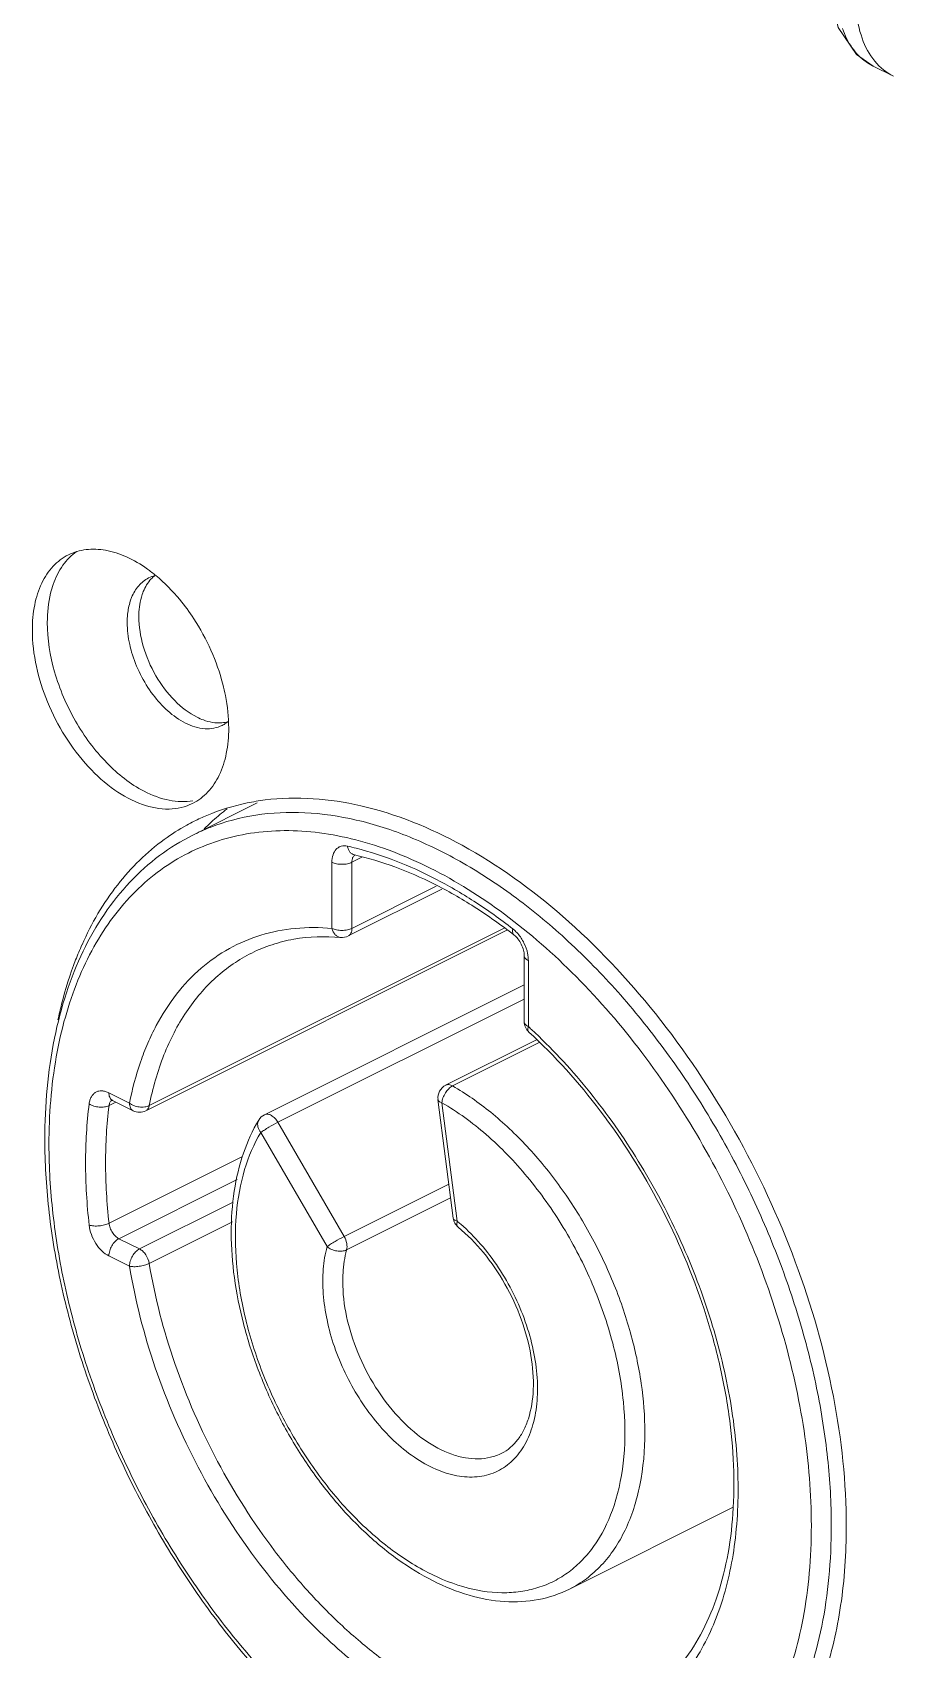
# Model space of a CAD drawing. Header units: millimetres. Extents: x 1177 to 4147, y 93 to 2194.
# Drawn here: x 3215.27 to 3228.07, y 792.68 to 816.72 of the extents above; entities that cross this region are included whole.
import ezdxf

# ---------------------------------------------------------------- set-up
doc = ezdxf.new("R2010")
doc.units = ezdxf.units.MM
doc.header["$LTSCALE"] = 0.1
doc.layers.get('0').update_dxf_attribs({"lineweight": 13})

# ---------------------------------------------------------------- blocks, each defined once
blk = doc.blocks.new('01')
for p, q in [((3539.455, 748.718), (3539.805, 748.475)), ((3539.794, 748.481), (3540.243, 748.256)), ((3525.356, 732.143), (3526.724, 732.827)), ((3528.312, 730.163), (3528.312, 731.567)), ((3528.947, 731.672), (3528.737, 731.567)), ((3528.737, 730.163), (3528.737, 731.567)), ((3528.79, 731.721), (3528.787, 731.722)), ((3530.649, 730.996), (3528.659, 730.001)), ((3530.526, 731.058), (3528.737, 730.163)), ((3524.432, 726.399), (3531.969, 730.168)), ((3524.359, 726.291), (3532.03, 730.126)), ((3528.498, 729.97), (3528.498, 729.97)), ((3532.397, 729.587), (3532.397, 728.183)), ((3532.484, 729.481), (3532.484, 728.077)), ((3526.881, 726.205), (3532.397, 728.963)), ((3527.165, 726.045), (3532.397, 728.661)), ((3532.655, 727.796), (3530.728, 726.833)), ((3532.714, 727.737), (3530.875, 726.818)), ((3523.576, 726.671), (3524.012, 726.453)), ((3523.578, 726.4), (3523.725, 726.473)), ((3523.654, 726.509), (3524.09, 726.291)), ((3530.565, 726.527), (3530.888, 724.011)), ((3530.65, 726.459), (3530.973, 723.943)), ((3526.758, 726.092), (3526.758, 726.092)), ((3528.572, 723.62), (3527.165, 726.045)), ((3528.209, 723.405), (3526.803, 725.831)), ((3526.413, 725.318), (3523.578, 723.901)), ((3526.303, 724.831), (3523.788, 723.573)), ((3530.795, 724.732), (3528.572, 723.62)), ((3526.217, 724.351), (3524.225, 723.355)), ((3530.833, 724.44), (3528.625, 723.336)), ((3526.197, 723.93), (3524.432, 723.047)), ((3524.225, 723.355), (3523.788, 723.573)), ((3524.012, 722.989), (3523.576, 723.207)), ((3533.361, 716.133), (3536.833, 717.869))]:
    blk.add_line(p, q)
blk.add_lwpolyline([(3538.885, 750.272), (3538.893, 750.041), (3539.064, 749.296), (3539.455, 748.718)])
for centre, radius, start, end in [((3540.286, 749.464), 1.1, 235.07, 243.3843), ((3524.718, 737.002), 0.672, 104.334, 116.4463), ((3525.669, 736.66), 1.705, 174.1601, 180.0597), ((3525.689, 735.064), 0.66, 296.5164, 303.9037), ((3525.683, 735.073), 0.67, 303.9196, 309.1157), ((3527.498, 728.043), 4.884, 97.1374, 101.6801), ((3528.939, 728.941), 4.72, 127.2111, 131.9476), ((3527.419, 728.374), 4.544, 118.8226, 125.9424), ((3527.402, 728.403), 4.51, 116.5575, 118.8094), ((3527.332, 728.191), 4.419, 111.2965, 116.5634), ((3529.054, 728.812), 4.892, 131.9406, 134.9509), ((3527.215, 725.504), 6.562, 75.7705, 77.4303), ((3528.867, 731.625), 0.117, 125.6645, 128.7643), ((3529.563, 726.893), 7.181, 155.9852, 158.7781), ((3528.525, 730.269), 0.3, 264.9367, 296.5695), ((3524.875, 719.735), 11.291, 47.1876, 47.6312), ((3530.863, 726.565), 0.3, 116.5672, 187.304), ((3523.706, 726.422), 0.116, 125.1706, 128.5357), ((3523.704, 726.61), 0.113, 234.0644, 243.4397), ((3526.9, 726.007), 0.165, 148.9485, 161.6522), ((3527.015, 725.937), 0.3, 116.5682, 148.8659), ((3528.629, 721.081), 3.699, 49.1326, 50.6805)]:
    blk.add_arc(centre, radius, start, end)
for points, knots in [([(3539.443, 749.889), (3539.443, 749.815), (3539.454, 749.536), (3539.505, 749.257), (3539.574, 749.063)], [0, 0, 0, 0, 0.264668, 1, 1, 1, 1]), ([(3539.657, 748.563), (3539.543, 748.642), (3539.334, 748.858), (3539.206, 749.126), (3539.156, 749.272)], [0, 0, 0, 0, 0.47508, 1, 1, 1, 1]), ([(3539.574, 749.063), (3539.636, 748.888), (3539.804, 748.566), (3540.089, 748.334), (3540.24, 748.258)], [0, 0, 0, 0, 0.522368, 1, 1, 1, 1]), ([(3521.949, 736.499), (3521.949, 736.678), (3521.978, 737.019), (3522.123, 737.487), (3522.367, 737.861), (3522.595, 738.034), (3522.715, 738.094)], [0, 0, 0, 0, 0.289434, 0.549661, 0.782893, 1, 1, 1, 1]), ([(3522.892, 738.169), (3522.778, 738.089), (3522.571, 737.876), (3522.442, 737.611), (3522.392, 737.467)], [0, 0, 0, 0, 0.476728, 1, 1, 1, 1]), ([(3522.715, 738.094), (3522.832, 738.152), (3523.096, 738.229), (3523.525, 738.208), (3523.971, 738.061), (3524.253, 737.893), (3524.393, 737.793)], [0, 0, 0, 0, 0.218537, 0.452393, 0.711656, 1, 1, 1, 1]), ([(3524.393, 737.793), (3524.454, 737.75), (3524.704, 737.556), (3524.927, 737.329), (3525.08, 737.143)], [0, 0, 0, 0, 0.238989, 1, 1, 1, 1]), ([(3522.392, 737.467), (3522.371, 737.407), (3522.294, 737.143), (3522.267, 736.867), (3522.267, 736.658)], [0, 0, 0, 0, 0.235186, 1, 1, 1, 1]), ([(3524.419, 737.604), (3524.339, 737.564), (3524.189, 737.445), (3524.095, 737.281), (3524.058, 737.191)], [0, 0, 0, 0, 0.478312, 1, 1, 1, 1]), ([(3524.547, 737.651), (3524.521, 737.631), (3524.419, 737.536), (3524.345, 737.413), (3524.305, 737.314)], [0, 0, 0, 0, 0.237875, 1, 1, 1, 1]), ([(3524.058, 737.191), (3524.047, 737.164), (3524.006, 737.048), (3523.982, 736.926), (3523.973, 736.833)], [0, 0, 0, 0, 0.237679, 1, 1, 1, 1]), ([(3524.305, 737.314), (3524.29, 737.275), (3524.232, 737.103), (3524.211, 736.92), (3524.211, 736.781)], [0, 0, 0, 0, 0.233286, 1, 1, 1, 1]), ([(3525.08, 737.143), (3525.187, 737.014), (3525.586, 736.47), (3525.868, 735.839), (3525.995, 735.348)], [0, 0, 0, 0, 0.247861, 1, 1, 1, 1]), ([(3524.211, 736.781), (3524.211, 736.57), (3524.284, 736.131), (3524.548, 735.52), (3524.937, 734.998), (3525.273, 734.735), (3525.449, 734.647)], [0, 0, 0, 0, 0.246794, 0.511785, 0.770324, 1, 1, 1, 1]), ([(3525.354, 732.817), (3525.2, 732.74), (3524.831, 732.657), (3524.247, 732.774), (3523.66, 733.095), (3522.904, 733.778), (3522.201, 734.915), (3521.949, 735.978), (3521.949, 736.499)], [0, 0, 0, 0, 0.090715, 0.191731, 0.308086, 0.439288, 0.725544, 1, 1, 1, 1]), ([(3525.361, 732.874), (3525.196, 732.845), (3524.829, 732.859), (3524.18, 733.107), (3523.471, 733.673), (3522.825, 734.55), (3522.387, 735.572), (3522.267, 736.305), (3522.267, 736.658)], [0, 0, 0, 0, 0.093547, 0.199568, 0.384098, 0.59109, 0.802817, 1, 1, 1, 1]), ([(3524.058, 736.03), (3524.043, 736.083), (3523.99, 736.289), (3523.964, 736.501), (3523.964, 736.658)], [0, 0, 0, 0, 0.261171, 1, 1, 1, 1]), ([(3525.201, 734.523), (3524.929, 734.659), (3524.445, 735.119), (3524.152, 735.705), (3524.058, 736.03)], [0, 0, 0, 0, 0.473032, 1, 1, 1, 1]), ([(3525.995, 735.348), (3526.016, 735.268), (3526.085, 734.961), (3526.12, 734.646), (3526.12, 734.413)], [0, 0, 0, 0, 0.26036, 1, 1, 1, 1]), ([(3525.449, 734.647), (3525.492, 734.625), (3525.657, 734.553), (3525.841, 734.518), (3525.972, 734.528)], [0, 0, 0, 0, 0.271907, 1, 1, 1, 1]), ([(3525.984, 734.474), (3525.872, 734.418), (3525.593, 734.371), (3525.33, 734.459), (3525.201, 734.523)], [0, 0, 0, 0, 0.463706, 1, 1, 1, 1]), ([(3526.12, 734.413), (3526.12, 734.233), (3526.091, 733.892), (3525.946, 733.424), (3525.702, 733.05), (3525.474, 732.877), (3525.354, 732.817)], [0, 0, 0, 0, 0.289434, 0.549661, 0.782893, 1, 1, 1, 1]), ([(3526.891, 732.889), (3527.565, 732.974), (3529.046, 732.856), (3531.213, 731.962), (3533.331, 730.433), (3535.278, 728.363), (3536.941, 725.88), (3538.218, 723.138), (3539.031, 720.306), (3539.237, 718.387), (3539.237, 717.462)], [0, 0, 0, 0, 0.094202, 0.201025, 0.321602, 0.453732, 0.593107, 0.734301, 0.871644, 1, 1, 1, 1]), ([(3525.385, 732.438), (3525.474, 732.482), (3525.835, 732.648), (3526.217, 732.765), (3526.509, 732.826)], [0, 0, 0, 0, 0.248609, 1, 1, 1, 1]), ([(3538.919, 717.48), (3538.919, 717.958), (3538.863, 718.938), (3538.627, 720.42), (3538.241, 721.924), (3537.713, 723.423), (3537.053, 724.888), (3536.273, 726.293), (3535.387, 727.61), (3534.412, 728.817), (3533.366, 729.89), (3532.268, 730.809), (3531.138, 731.557), (3529.996, 732.121), (3528.863, 732.489), (3527.758, 732.652), (3526.703, 732.605), (3526.038, 732.429), (3525.727, 732.308)], [0, 0, 0, 0, 0.064232, 0.13149, 0.201125, 0.272404, 0.344513, 0.416607, 0.48784, 0.557402, 0.624556, 0.688671, 0.749271, 0.806081, 0.859085, 0.908577, 0.955212, 1, 1, 1, 1]), ([(3538.495, 717.48), (3538.495, 718.152), (3538.38, 719.54), (3537.915, 721.62), (3537.168, 723.697), (3536.167, 725.691), (3534.949, 727.53), (3533.56, 729.144), (3532.051, 730.473), (3530.707, 731.322), (3529.623, 731.802), (3528.836, 732.055), (3528.062, 732.207), (3527.31, 732.256), (3526.586, 732.2), (3525.898, 732.04), (3525.254, 731.778), (3524.66, 731.415), (3524.122, 730.955), (3523.647, 730.405), (3523.238, 729.77), (3522.899, 729.056), (3522.632, 728.271), (3522.371, 727.112), (3522.302, 726.197), (3522.302, 725.576)], [0, 0, 0, 0, 0.06866, 0.14148, 0.216946, 0.293301, 0.36872, 0.441454, 0.509989, 0.573228, 0.60272, 0.630777, 0.657481, 0.682978, 0.707488, 0.731298, 0.754747, 0.778207, 0.802044, 0.826598, 0.852152, 0.878922, 0.907051, 0.936615, 1, 1, 1, 1]), ([(3522.214, 725.682), (3522.214, 726.401), (3522.305, 727.459), (3522.65, 728.787), (3523.003, 729.675), (3523.454, 730.469), (3523.999, 731.155), (3524.632, 731.725), (3525.109, 732.02), (3525.356, 732.143)], [0, 0, 0, 0, 0.285315, 0.417838, 0.543751, 0.663702, 0.778744, 0.890281, 1, 1, 1, 1]), ([(3523.004, 729.816), (3523.205, 730.267), (3523.689, 731.102), (3524.379, 731.783), (3524.752, 732.053)], [0, 0, 0, 0, 0.517752, 1, 1, 1, 1]), ([(3528.312, 731.567), (3528.312, 731.621), (3528.324, 731.721), (3528.384, 731.831), (3528.453, 731.886), (3528.532, 731.919), (3528.6, 731.918), (3528.643, 731.908)], [0, 0, 0, 0, 0.291558, 0.538016, 0.651039, 0.762712, 1, 1, 1, 1]), ([(3528.643, 731.908), (3528.647, 731.885), (3528.659, 731.841), (3528.691, 731.783), (3528.736, 731.741), (3528.772, 731.725), (3528.79, 731.721)], [0, 0, 0, 0, 0.281682, 0.540737, 0.777236, 1, 1, 1, 1]), ([(3528.828, 731.864), (3529.405, 731.718), (3530.266, 731.375), (3531.35, 730.743), (3531.887, 730.36), (3532.154, 730.153)], [0, 0, 0, 0, 0.474309, 0.731004, 1, 1, 1, 1]), ([(3528.312, 731.567), (3528.343, 731.551), (3528.413, 731.53), (3528.525, 731.519), (3528.636, 731.53), (3528.706, 731.551), (3528.737, 731.567)], [0, 0, 0, 0, 0.23537, 0.5, 0.76463, 1, 1, 1, 1]), ([(3528.737, 731.567), (3528.737, 731.574), (3528.738, 731.601), (3528.742, 731.628), (3528.749, 731.647)], [0, 0, 0, 0, 0.264585, 1, 1, 1, 1]), ([(3528.749, 731.647), (3528.751, 731.654), (3528.761, 731.68), (3528.778, 731.703), (3528.794, 731.716)], [0, 0, 0, 0, 0.269607, 1, 1, 1, 1]), ([(3532.182, 730.022), (3531.909, 730.234), (3531.358, 730.625), (3530.252, 731.258), (3529.374, 731.591), (3528.79, 731.721)], [0, 0, 0, 0, 0.271831, 0.529585, 1, 1, 1, 1]), ([(3524.012, 726.453), (3524.071, 726.748), (3524.185, 727.179), (3524.395, 727.723), (3524.631, 728.216), (3524.986, 728.771), (3525.511, 729.329), (3526.12, 729.756), (3526.803, 730.044), (3527.544, 730.188), (3528.054, 730.186), (3528.312, 730.163)], [0, 0, 0, 0, 0.143637, 0.212064, 0.278305, 0.404812, 0.525104, 0.641726, 0.757717, 0.876221, 1, 1, 1, 1]), ([(3528.312, 730.163), (3528.343, 730.148), (3528.413, 730.126), (3528.525, 730.116), (3528.636, 730.126), (3528.706, 730.148), (3528.737, 730.163)], [0, 0, 0, 0, 0.235374, 0.500009, 0.764642, 1, 1, 1, 1]), ([(3528.312, 730.163), (3528.319, 730.137), (3528.336, 730.089), (3528.379, 730.028), (3528.434, 729.985), (3528.477, 729.972), (3528.498, 729.97)], [0, 0, 0, 0, 0.279768, 0.538479, 0.776009, 1, 1, 1, 1]), ([(3528.659, 730.001), (3528.671, 730.007), (3528.694, 730.025), (3528.719, 730.063), (3528.734, 730.11), (3528.737, 730.145), (3528.737, 730.163)], [0, 0, 0, 0, 0.217151, 0.450339, 0.710419, 1, 1, 1, 1]), ([(3532.154, 730.153), (3532.151, 730.139), (3532.148, 730.112), (3532.15, 730.075), (3532.161, 730.044), (3532.174, 730.028), (3532.182, 730.022)], [0, 0, 0, 0, 0.303685, 0.567778, 0.795087, 1, 1, 1, 1]), ([(3532.154, 730.153), (3532.163, 730.146), (3532.201, 730.114), (3532.235, 730.08), (3532.26, 730.052)], [0, 0, 0, 0, 0.241348, 1, 1, 1, 1]), ([(3528.498, 729.97), (3528.167, 730), (3527.668, 729.985), (3527.039, 729.828), (3526.747, 729.709), (3526.608, 729.639)], [0, 0, 0, 0, 0.514426, 0.759263, 1, 1, 1, 1]), ([(3532.182, 730.022), (3532.212, 729.998), (3532.27, 729.937), (3532.338, 729.827), (3532.384, 729.707), (3532.397, 729.624), (3532.397, 729.587)], [0, 0, 0, 0, 0.230534, 0.502697, 0.773601, 1, 1, 1, 1]), ([(3532.26, 730.052), (3532.312, 729.991), (3532.4, 729.856), (3532.454, 729.704), (3532.469, 729.626)], [0, 0, 0, 0, 0.500662, 1, 1, 1, 1]), ([(3522.494, 728.223), (3522.518, 728.334), (3522.618, 728.764), (3522.751, 729.187), (3522.869, 729.493)], [0, 0, 0, 0, 0.257275, 1, 1, 1, 1]), ([(3524.432, 726.399), (3524.505, 726.766), (3524.701, 727.462), (3525.105, 728.253), (3525.507, 728.784), (3525.839, 729.125), (3526.206, 729.414), (3526.471, 729.571), (3526.608, 729.639)], [0, 0, 0, 0, 0.27801, 0.53357, 0.654465, 0.771758, 0.886528, 1, 1, 1, 1]), ([(3532.484, 729.481), (3532.471, 729.487), (3532.448, 729.501), (3532.419, 729.527), (3532.401, 729.556), (3532.397, 729.577), (3532.397, 729.587)], [0, 0, 0, 0, 0.301881, 0.565479, 0.793524, 1, 1, 1, 1]), ([(3532.469, 729.626), (3532.472, 729.613), (3532.48, 729.565), (3532.484, 729.517), (3532.484, 729.481)], [0, 0, 0, 0, 0.258549, 1, 1, 1, 1]), ([(3532.397, 728.183), (3532.397, 728.142), (3532.414, 728.059), (3532.464, 727.99), (3532.494, 727.962)], [0, 0, 0, 0, 0.499987, 1, 1, 1, 1]), ([(3532.484, 728.077), (3532.471, 728.084), (3532.448, 728.098), (3532.419, 728.124), (3532.401, 728.152), (3532.397, 728.173), (3532.397, 728.183)], [0, 0, 0, 0, 0.302288, 0.565551, 0.793459, 1, 1, 1, 1]), ([(3532.549, 728.018), (3532.967, 727.63), (3533.764, 726.774), (3534.797, 725.327), (3535.663, 723.736), (3536.329, 722.062), (3536.77, 720.367), (3536.97, 718.714), (3536.92, 717.166), (3536.619, 715.777), (3536.152, 714.773), (3535.661, 714.118), (3535.248, 713.708), (3534.787, 713.376), (3534.282, 713.124), (3533.739, 712.955), (3533.163, 712.871), (3532.562, 712.872), (3531.941, 712.958), (3531.305, 713.128), (3530.426, 713.471), (3529.329, 714.107), (3528.531, 714.767), (3528.142, 715.137)], [0, 0, 0, 0, 0.071625, 0.146409, 0.222652, 0.298506, 0.372167, 0.442018, 0.506808, 0.565856, 0.619291, 0.644288, 0.66842, 0.692003, 0.7154, 0.738987, 0.763126, 0.788133, 0.814262, 0.841694, 0.870541, 0.932529, 1, 1, 1, 1]), ([(3532.484, 728.077), (3532.481, 728.065), (3532.475, 728.042), (3532.473, 728.009), (3532.479, 727.982), (3532.488, 727.967), (3532.494, 727.962)], [0, 0, 0, 0, 0.314138, 0.581271, 0.804383, 1, 1, 1, 1]), ([(3534.613, 713.629), (3534.821, 713.733), (3535.223, 713.993), (3535.74, 714.515), (3536.168, 715.165), (3536.5, 715.93), (3536.729, 716.798), (3536.85, 717.754), (3536.861, 718.78), (3536.759, 719.857), (3536.548, 720.966), (3536.121, 722.471), (3535.343, 724.302), (3534.089, 726.294), (3533.051, 727.454), (3532.494, 727.962)], [0, 0, 0, 0, 0.042782, 0.087131, 0.134253, 0.185025, 0.239858, 0.298822, 0.361708, 0.4281, 0.497423, 0.568988, 0.715589, 0.861427, 1, 1, 1, 1]), ([(3523.156, 726.436), (3523.159, 726.464), (3523.17, 726.516), (3523.2, 726.587), (3523.242, 726.644), (3523.296, 726.686), (3523.36, 726.71), (3523.429, 726.716), (3523.503, 726.703), (3523.552, 726.683), (3523.576, 726.671)], [0, 0, 0, 0, 0.142296, 0.27252, 0.392261, 0.505599, 0.617997, 0.73516, 0.861747, 1, 1, 1, 1]), ([(3530.65, 726.459), (3530.652, 726.494), (3530.668, 726.568), (3530.718, 726.67), (3530.787, 726.758), (3530.845, 726.802), (3530.875, 726.818)], [0, 0, 0, 0, 0.243461, 0.508384, 0.768759, 1, 1, 1, 1]), ([(3530.875, 726.818), (3530.852, 726.831), (3530.813, 726.846), (3530.762, 726.845), (3530.739, 726.838), (3530.728, 726.833)], [0, 0, 0, 0, 0.538499, 0.775389, 1, 1, 1, 1]), ([(3534.959, 719.46), (3534.959, 719.806), (3534.903, 720.521), (3534.671, 721.595), (3534.299, 722.669), (3533.799, 723.708), (3533.188, 724.674), (3532.487, 725.535), (3531.72, 726.261), (3531.16, 726.654), (3530.875, 726.818)], [0, 0, 0, 0, 0.118927, 0.244877, 0.375455, 0.507868, 0.63919, 0.766578, 0.887497, 1, 1, 1, 1]), ([(3523.156, 723.862), (3523.107, 724.302), (3523.055, 725.162), (3523.104, 726.022), (3523.156, 726.436)], [0, 0, 0, 0, 0.514681, 1, 1, 1, 1]), ([(3523.156, 726.436), (3523.185, 726.416), (3523.254, 726.385), (3523.365, 726.363), (3523.477, 726.365), (3523.547, 726.385), (3523.578, 726.4)], [0, 0, 0, 0, 0.24359, 0.5085, 0.768778, 1, 1, 1, 1]), ([(3523.578, 723.901), (3523.53, 724.327), (3523.48, 725.162), (3523.527, 725.998), (3523.578, 726.4)], [0, 0, 0, 0, 0.514681, 1, 1, 1, 1]), ([(3523.576, 726.671), (3523.576, 726.64), (3523.583, 726.583), (3523.617, 726.534), (3523.638, 726.519)], [0, 0, 0, 0, 0.547639, 1, 1, 1, 1]), ([(3523.578, 726.4), (3523.581, 726.423), (3523.591, 726.465), (3523.618, 726.501), (3523.634, 726.513)], [0, 0, 0, 0, 0.536397, 1, 1, 1, 1]), ([(3523.626, 726.519), (3523.626, 726.519), (3523.63, 726.518), (3523.632, 726.517), (3523.643, 726.514), (3523.649, 726.511), (3523.654, 726.509)], [0, 0, 0, 0, 0.037346, 0.208977, 0.527959, 1, 1, 1, 1]), ([(3524.012, 726.453), (3524.041, 726.431), (3524.109, 726.394), (3524.219, 726.367), (3524.331, 726.365), (3524.402, 726.384), (3524.432, 726.399)], [0, 0, 0, 0, 0.247713, 0.512731, 0.770772, 1, 1, 1, 1]), ([(3524.012, 726.453), (3524.012, 726.435), (3524.015, 726.4), (3524.03, 726.353), (3524.055, 726.314), (3524.078, 726.297), (3524.09, 726.291)], [0, 0, 0, 0, 0.289515, 0.549607, 0.782834, 1, 1, 1, 1]), ([(3524.359, 726.291), (3524.377, 726.3), (3524.412, 726.332), (3524.427, 726.376), (3524.432, 726.399)], [0, 0, 0, 0, 0.46502, 1, 1, 1, 1]), ([(3530.65, 726.459), (3530.639, 726.462), (3530.613, 726.471), (3530.58, 726.491), (3530.566, 726.515), (3530.565, 726.527)], [0, 0, 0, 0, 0.321333, 0.705733, 1, 1, 1, 1]), ([(3534.304, 717.906), (3534.415, 718.24), (3534.553, 718.977), (3534.533, 720.147), (3534.301, 721.385), (3533.869, 722.63), (3533.258, 723.819), (3532.501, 724.89), (3531.636, 725.789), (3530.984, 726.267), (3530.65, 726.459)], [0, 0, 0, 0, 0.106582, 0.224929, 0.352933, 0.4871, 0.623166, 0.756651, 0.883366, 1, 1, 1, 1]), ([(3524.359, 726.291), (3524.318, 726.27), (3524.224, 726.248), (3524.131, 726.27), (3524.09, 726.291)], [0, 0, 0, 0, 0.500062, 1, 1, 1, 1]), ([(3533.361, 716.133), (3533.153, 716.029), (3532.698, 715.877), (3531.964, 715.839), (3531.202, 715.982), (3530.436, 716.293), (3529.683, 716.758), (3528.961, 717.361), (3528.288, 718.087), (3527.681, 718.913), (3527.158, 719.817), (3526.733, 720.773), (3526.418, 721.753), (3526.222, 722.729), (3526.152, 723.676), (3526.212, 724.568), (3526.403, 725.381), (3526.625, 725.872), (3526.758, 726.092)], [0, 0, 0, 0, 0.048378, 0.098363, 0.151334, 0.208222, 0.269397, 0.334688, 0.403477, 0.474814, 0.54753, 0.620346, 0.691975, 0.761225, 0.827105, 0.888936, 0.946475, 1, 1, 1, 1]), ([(3526.803, 725.831), (3526.775, 725.864), (3526.742, 725.921), (3526.731, 726.003), (3526.737, 726.041), (3526.743, 726.059)], [0, 0, 0, 0, 0.533283, 0.774116, 1, 1, 1, 1]), ([(3526.803, 725.831), (3526.827, 725.848), (3526.883, 725.885), (3527.002, 725.958), (3527.099, 726.012), (3527.165, 726.045)], [0, 0, 0, 0, 0.210713, 0.474541, 1, 1, 1, 1]), ([(3527.165, 726.045), (3527.147, 726.076), (3527.107, 726.131), (3527.033, 726.193), (3526.964, 726.218), (3526.914, 726.217), (3526.891, 726.21), (3526.881, 726.205)], [0, 0, 0, 0, 0.302134, 0.574016, 0.803073, 0.904021, 1, 1, 1, 1]), ([(3535.865, 711.124), (3535.552, 710.967), (3534.877, 710.723), (3533.789, 710.587), (3532.647, 710.678), (3531.476, 710.989), (3530.297, 711.508), (3529.129, 712.223), (3527.993, 713.12), (3526.91, 714.181), (3525.898, 715.385), (3524.977, 716.709), (3524.164, 718.128), (3523.476, 719.614), (3522.924, 721.139), (3522.521, 722.674), (3522.273, 724.189), (3522.214, 725.192), (3522.214, 725.682)], [0, 0, 0, 0, 0.046192, 0.093605, 0.143305, 0.196087, 0.252412, 0.312413, 0.375931, 0.442567, 0.511735, 0.582713, 0.654687, 0.726795, 0.79817, 0.867979, 0.935468, 1, 1, 1, 1]), ([(3526.803, 725.831), (3526.654, 725.585), (3526.416, 725.019), (3526.25, 724.071), (3526.259, 723.02), (3526.442, 721.908), (3526.79, 720.781), (3527.29, 719.686), (3527.919, 718.667), (3528.652, 717.768), (3529.46, 717.026), (3530.309, 716.471), (3531.167, 716.128), (3531.88, 716.032), (3532.41, 716.085), (3532.777, 716.182), (3533.119, 716.339), (3533.431, 716.552), (3533.709, 716.82), (3534.039, 717.254), (3534.215, 717.637), (3534.304, 717.906)], [0, 0, 0, 0, 0.054666, 0.115376, 0.18208, 0.253832, 0.329094, 0.405967, 0.482401, 0.556384, 0.626145, 0.690366, 0.748446, 0.800801, 0.825385, 0.849282, 0.872886, 0.896616, 0.920882, 0.946042, 1, 1, 1, 1]), ([(3522.302, 725.576), (3522.302, 725.086), (3522.363, 724.081), (3522.616, 722.563), (3523.029, 721.023), (3523.594, 719.494), (3524.298, 718.007), (3525.127, 716.593), (3526.064, 715.279), (3527.091, 714.093), (3528.186, 713.06), (3529.327, 712.2), (3530.492, 711.531), (3531.658, 711.068), (3532.802, 710.821), (3533.903, 710.798), (3534.934, 711.003), (3535.56, 711.292), (3535.847, 711.469)], [0, 0, 0, 0, 0.065223, 0.133634, 0.204503, 0.276997, 0.350196, 0.423152, 0.494927, 0.564639, 0.631502, 0.69488, 0.75434, 0.809717, 0.861188, 0.909328, 0.955145, 1, 1, 1, 1]), ([(3530.995, 723.817), (3530.966, 723.841), (3530.916, 723.9), (3530.892, 723.974), (3530.888, 724.011)], [0, 0, 0, 0, 0.499971, 1, 1, 1, 1]), ([(3530.973, 723.943), (3530.961, 723.947), (3530.936, 723.956), (3530.903, 723.976), (3530.889, 724), (3530.888, 724.011)], [0, 0, 0, 0, 0.321332, 0.70571, 1, 1, 1, 1]), ([(3523.156, 723.862), (3523.187, 723.852), (3523.257, 723.841), (3523.367, 723.842), (3523.477, 723.861), (3523.547, 723.885), (3523.578, 723.901)], [0, 0, 0, 0, 0.227305, 0.491628, 0.760408, 1, 1, 1, 1]), ([(3523.576, 723.207), (3523.521, 723.234), (3523.416, 723.313), (3523.29, 723.471), (3523.197, 723.658), (3523.163, 723.794), (3523.156, 723.862)], [0, 0, 0, 0, 0.226943, 0.481513, 0.746039, 1, 1, 1, 1]), ([(3523.788, 723.573), (3523.761, 723.587), (3523.708, 723.626), (3523.645, 723.705), (3523.599, 723.798), (3523.582, 723.867), (3523.578, 723.901)], [0, 0, 0, 0, 0.22693, 0.48151, 0.746052, 1, 1, 1, 1]), ([(3528.209, 723.405), (3528.233, 723.422), (3528.289, 723.459), (3528.409, 723.533), (3528.506, 723.587), (3528.572, 723.62)], [0, 0, 0, 0, 0.210667, 0.474474, 1, 1, 1, 1]), ([(3528.625, 723.336), (3528.637, 723.38), (3528.634, 723.482), (3528.598, 723.574), (3528.572, 723.62)], [0, 0, 0, 0, 0.464541, 1, 1, 1, 1]), ([(3531.049, 723.879), (3531.2, 723.749), (3531.488, 723.458), (3531.863, 722.96), (3532.181, 722.407), (3532.43, 721.82), (3532.6, 721.221), (3532.685, 720.634), (3532.68, 720.08), (3532.586, 719.581), (3532.403, 719.155), (3532.135, 718.82), (3531.791, 718.595), (3531.388, 718.495), (3530.95, 718.523), (3530.496, 718.67), (3530.042, 718.929), (3529.76, 719.16), (3529.622, 719.29)], [0, 0, 0, 0, 0.070671, 0.144873, 0.22092, 0.296935, 0.371047, 0.441555, 0.507103, 0.566893, 0.620932, 0.670285, 0.717168, 0.764544, 0.815217, 0.871048, 0.932736, 1, 1, 1, 1]), ([(3530.973, 723.943), (3530.97, 723.93), (3530.966, 723.905), (3530.967, 723.869), (3530.976, 723.839), (3530.988, 723.823), (3530.995, 723.817)], [0, 0, 0, 0, 0.306658, 0.571587, 0.79769, 1, 1, 1, 1]), ([(3531.919, 719.018), (3531.981, 719.049), (3532.103, 719.129), (3532.261, 719.293), (3532.392, 719.503), (3532.535, 719.858), (3532.615, 720.401), (3532.558, 721.119), (3532.351, 721.878), (3532.009, 722.618), (3531.559, 723.28), (3531.19, 723.657), (3530.995, 723.817)], [0, 0, 0, 0, 0.038214, 0.078851, 0.123333, 0.172742, 0.286798, 0.419124, 0.564038, 0.714307, 0.862136, 1, 1, 1, 1]), ([(3523.576, 723.207), (3523.576, 723.243), (3523.588, 723.319), (3523.633, 723.423), (3523.7, 723.513), (3523.758, 723.558), (3523.788, 723.573)], [0, 0, 0, 0, 0.246793, 0.511785, 0.770324, 1, 1, 1, 1]), ([(3524.012, 722.989), (3524.012, 723.025), (3524.025, 723.1), (3524.07, 723.205), (3524.137, 723.294), (3524.194, 723.34), (3524.225, 723.355)], [0, 0, 0, 0, 0.246799, 0.511797, 0.77034, 1, 1, 1, 1]), ([(3524.432, 723.047), (3524.421, 723.113), (3524.382, 723.207), (3524.3, 723.305), (3524.25, 723.342), (3524.225, 723.355)], [0, 0, 0, 0, 0.519952, 0.773475, 1, 1, 1, 1]), ([(3529.622, 719.29), (3529.484, 719.42), (3529.22, 719.707), (3528.876, 720.188), (3528.584, 720.716), (3528.356, 721.272), (3528.198, 721.836), (3528.116, 722.391), (3528.113, 722.916), (3528.167, 723.25), (3528.209, 723.405)], [0, 0, 0, 0, 0.125869, 0.257, 0.390652, 0.523886, 0.6538, 0.777741, 0.893601, 1, 1, 1, 1]), ([(3528.209, 723.405), (3528.237, 723.381), (3528.303, 723.341), (3528.413, 723.308), (3528.525, 723.303), (3528.595, 723.321), (3528.625, 723.336)], [0, 0, 0, 0, 0.251292, 0.516362, 0.772412, 1, 1, 1, 1]), ([(3528.542, 722.668), (3528.542, 722.727), (3528.549, 722.952), (3528.582, 723.176), (3528.625, 723.336)], [0, 0, 0, 0, 0.262654, 1, 1, 1, 1]), ([(3524.012, 722.989), (3524.044, 722.982), (3524.114, 722.976), (3524.222, 722.984), (3524.331, 723.007), (3524.401, 723.032), (3524.432, 723.047)], [0, 0, 0, 0, 0.223434, 0.48762, 0.758366, 1, 1, 1, 1]), ([(3528.142, 715.137), (3527.612, 715.64), (3526.624, 716.772), (3525.42, 718.695), (3524.514, 720.788), (3524.134, 722.257), (3524.012, 722.989)], [0, 0, 0, 0, 0.243226, 0.497422, 0.752945, 1, 1, 1, 1]), ([(3534.613, 713.629), (3534.404, 713.524), (3533.958, 713.357), (3533.239, 713.246), (3532.479, 713.272), (3531.692, 713.435), (3530.889, 713.73), (3530.084, 714.152), (3529.288, 714.694), (3528.514, 715.347), (3527.773, 716.101), (3526.838, 717.235), (3525.83, 718.822), (3524.929, 720.879), (3524.551, 722.326), (3524.432, 723.047)], [0, 0, 0, 0, 0.044951, 0.091077, 0.139397, 0.190668, 0.245354, 0.303635, 0.36545, 0.430539, 0.498479, 0.568727, 0.713436, 0.859125, 1, 1, 1, 1]), ([(3531.919, 719.018), (3531.843, 718.98), (3531.68, 718.921), (3531.416, 718.889), (3531.138, 718.912), (3530.741, 719.019), (3530.24, 719.294), (3529.692, 719.787), (3529.215, 720.418), (3528.843, 721.14), (3528.604, 721.899), (3528.542, 722.418), (3528.542, 722.668)], [0, 0, 0, 0, 0.044775, 0.090975, 0.139792, 0.192058, 0.308038, 0.438783, 0.57998, 0.725235, 0.867426, 1, 1, 1, 1]), ([(3533.361, 716.133), (3533.486, 716.195), (3533.726, 716.345), (3534.046, 716.633), (3534.323, 716.983), (3534.553, 717.389), (3534.734, 717.847), (3534.913, 718.536), (3534.959, 719.085), (3534.959, 719.46)], [0, 0, 0, 0, 0.107708, 0.217562, 0.33149, 0.45104, 0.577275, 0.710836, 1, 1, 1, 1]), ([(3535.847, 711.469), (3536.056, 711.597), (3536.458, 711.894), (3536.988, 712.441), (3537.446, 713.086), (3537.965, 714.092), (3538.3, 715.246), (3538.467, 716.485), (3538.495, 717.143), (3538.495, 717.48)], [0, 0, 0, 0, 0.107454, 0.217701, 0.332311, 0.452507, 0.712182, 0.852713, 1, 1, 1, 1]), ([(3535.865, 711.124), (3536.103, 711.243), (3536.563, 711.528), (3537.175, 712.08), (3537.704, 712.748), (3538.143, 713.524), (3538.489, 714.399), (3538.738, 715.36), (3538.888, 716.397), (3538.919, 717.113), (3538.919, 717.48)], [0, 0, 0, 0, 0.107669, 0.217485, 0.331372, 0.450874, 0.577075, 0.710584, 0.851649, 1, 1, 1, 1]), ([(3539.237, 717.462), (3539.237, 716.9), (3539.166, 715.817), (3538.819, 714.292), (3538.24, 712.967), (3537.689, 712.222), (3537.383, 711.905)], [0, 0, 0, 0, 0.281279, 0.541145, 0.779507, 1, 1, 1, 1])]:
    blk.add_open_spline(points, degree=3, knots=knots)
blk.add_open_spline([(3525.972, 734.528), (3526.017, 734.531), (3526.063, 734.539), (3526.107, 734.55)], degree=3)

msp = doc.modelspace()

# ---------------------------------------------------------------- block references
at = {"xscale": 0.7, "yscale": 0.7, "zscale": 0.7}
msp.add_blockref('01', (749.903, 292.29), dxfattribs=at)

doc.saveas('drawing.dxf')
